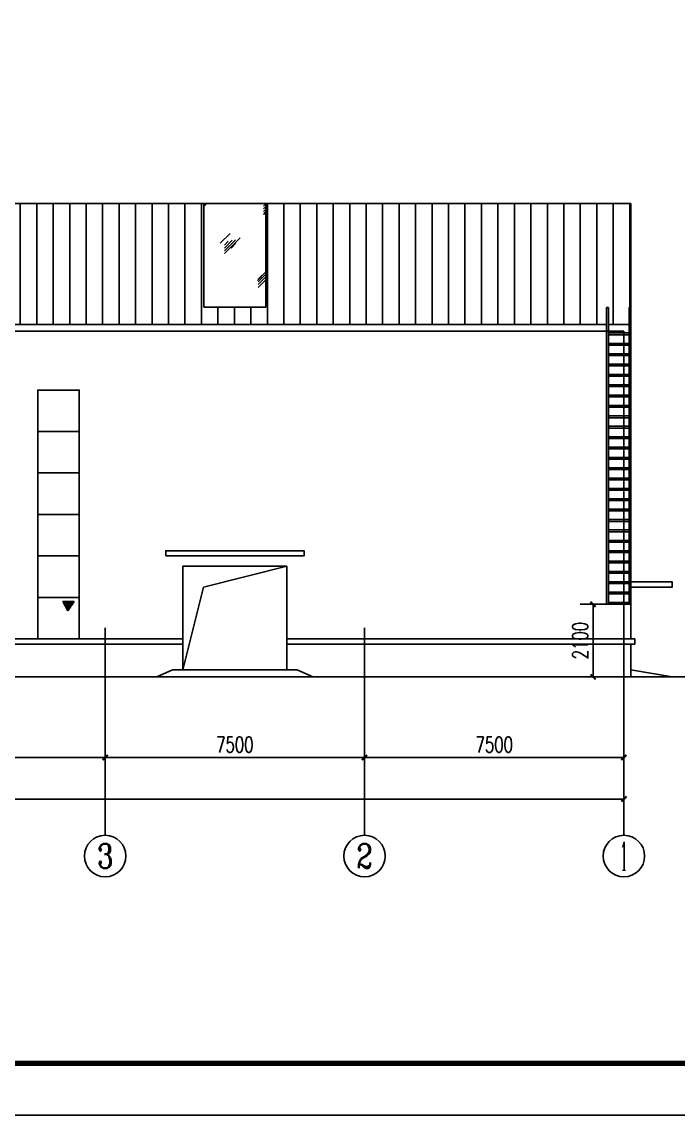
# Model space of a CAD drawing. Extents: x 962303 to 1579583, y -174742 to 224716.
# Drawn here: x 1541332 to 1560308, y -48742 to -17109 of the extents above; entities that cross this region are included whole.
import ezdxf
from ezdxf.enums import TextEntityAlignment as Align

# ---------------------------------------------------------------- set-up
doc = ezdxf.new("R2010")
doc.units = 0
doc.header["$LTSCALE"] = 1000
doc.header["$MEASUREMENT"] = 0
for name, color, linetype in [('3T_BAR', 7, 'Continuous'), ('AXIS', 3, 'Continuous'), ('AXIS_TEXT', 7, 'Continuous'), ('PUB_DIM', 3, 'Continuous'), ('PUB_TITLE', 4, 'Continuous')]:
    doc.layers.add(name, color=color, linetype=linetype)
doc.styles.add('_TCH_AXIS', font='COMPLEX', dxfattribs={"bigfont": 'GBCBIG'})
doc.styles.add('_TCH_DIM_T3', font='SIMPLEX', dxfattribs={"width": 0.705882, "bigfont": 'GBCBIG'})
doc.styles.add('COMPLEX', font='COMPLEX')
doc.dimstyles.new('_TCH_ARCH&&150', dxfattribs={"dimtxt": 446.25, "dimasz": 150, "dimexe": 375, "dimexo": 450, "dimgap": 150, "dimtad": 1, "dimdec": 0, "dimzin": 0, "dimdsep": 46, "dimtxsty": '_TCH_DIM_T3', "dimblk": 'ARCHTICK', "dimcen": 0.09, "dimclrt": 7, "dimazin": 2, "dimtfac": 1, "dimtdec": 0, "dimtix": 1, "dimtmove": 2, "dimatfit": 3, "dimfxl": 0, "dimtolj": 1, "dimtzin": 0, "dimarcsym": 0})

# ---------------------------------------------------------------- blocks, each defined once
blk = doc.blocks.new('_ArchTick')
at = {"color": 0, "linetype": 'ByBlock', "const_width": 0.4}
blk.add_lwpolyline([(-0.5, -0.5), (0.5, 0.5)], dxfattribs=at)
blk = doc.blocks.new('*D42')
at = {"layer": 'Defpoints', "color": 0}
for p in [(1557848, -33961), (1558781, -33961), (1558781, -36061)]:
    blk.add_point(p, dxfattribs=at)
at = {"layer": 'PUB_DIM', "color": 0, "lineweight": -2}
for p, q in [((1558331, -33961), (1557473, -33961)), ((1557848, -36061), (1557848, -33961)), ((1558331, -36061), (1557473, -36061))]:
    blk.add_line(p, q, dxfattribs=at)
at = {"layer": 'PUB_DIM', "color": 0, "lineweight": -2, "xscale": 150, "yscale": 150, "zscale": 150}
for p, rotation in [((1557848, -33961), 90), ((1557848, -36061), 270)]:
    blk.add_blockref('_ArchTick', p, dxfattribs=dict(at, rotation=rotation))
at = {"layer": 'PUB_DIM', "color": 7, "insert": (1557474, -35011), "char_height": 446.2, "attachment_point": 5, "rotation": 90, "style": '_TCH_DIM_T3'}
blk.add_mtext('\\A1;2100', dxfattribs=at)
blk = doc.blocks.new('*D804')
at = {"layer": 'AXIS', "color": 0, "lineweight": -2}
for p, q in [((1551240, -35095), (1551240, -38770)), ((1558740, -35095), (1558740, -38770)), ((1551240, -38395), (1558740, -38395))]:
    blk.add_line(p, q, dxfattribs=at)
at = {"layer": 'Defpoints', "color": 0}
for p in [(1551240, -34645), (1558740, -34645), (1558740, -38395)]:
    blk.add_point(p, dxfattribs=at)
at = {"layer": 'AXIS', "color": 0, "lineweight": -2, "xscale": 150, "yscale": 150, "zscale": 150, "rotation": 180}
blk.add_blockref('_ArchTick', (1551240, -38395), dxfattribs=at)
at = {"layer": 'AXIS', "color": 0, "lineweight": -2, "xscale": 150, "yscale": 150, "zscale": 150}
blk.add_blockref('_ArchTick', (1558740, -38395), dxfattribs=at)
at = {"layer": 'AXIS', "color": 7, "insert": (1554990, -38022), "char_height": 446.2, "attachment_point": 5, "style": '_TCH_DIM_T3'}
blk.add_mtext('\\A1;7500', dxfattribs=at)
blk = doc.blocks.new('*D805')
at = {"layer": 'AXIS', "color": 0, "lineweight": -2}
for p, q in [((1543740, -35095), (1543740, -38770)), ((1551240, -35095), (1551240, -38770)), ((1543740, -38395), (1551240, -38395))]:
    blk.add_line(p, q, dxfattribs=at)
at = {"layer": 'Defpoints', "color": 0}
for p in [(1543740, -34645), (1551240, -34645), (1551240, -38395)]:
    blk.add_point(p, dxfattribs=at)
at = {"layer": 'AXIS', "color": 0, "lineweight": -2, "xscale": 150, "yscale": 150, "zscale": 150, "rotation": 180}
blk.add_blockref('_ArchTick', (1543740, -38395), dxfattribs=at)
at = {"layer": 'AXIS', "color": 0, "lineweight": -2, "xscale": 150, "yscale": 150, "zscale": 150}
blk.add_blockref('_ArchTick', (1551240, -38395), dxfattribs=at)
at = {"layer": 'AXIS', "color": 7, "insert": (1547490, -38022), "char_height": 446.2, "attachment_point": 5, "style": '_TCH_DIM_T3'}
blk.add_mtext('\\A1;7500', dxfattribs=at)
blk = doc.blocks.new('*D806')
at = {"layer": 'AXIS', "color": 0, "lineweight": -2}
for p, q in [((1536240, -35095), (1536240, -38770)), ((1543740, -35095), (1543740, -38770)), ((1536240, -38395), (1543740, -38395))]:
    blk.add_line(p, q, dxfattribs=at)
at = {"layer": 'Defpoints', "color": 0}
for p in [(1536240, -34645), (1543740, -34645), (1543740, -38395)]:
    blk.add_point(p, dxfattribs=at)
at = {"layer": 'AXIS', "color": 0, "lineweight": -2, "xscale": 150, "yscale": 150, "zscale": 150, "rotation": 180}
blk.add_blockref('_ArchTick', (1536240, -38395), dxfattribs=at)
at = {"layer": 'AXIS', "color": 0, "lineweight": -2, "xscale": 150, "yscale": 150, "zscale": 150}
blk.add_blockref('_ArchTick', (1543740, -38395), dxfattribs=at)
at = {"layer": 'AXIS', "color": 7, "insert": (1539990, -38022), "char_height": 446.2, "attachment_point": 5, "style": '_TCH_DIM_T3'}
blk.add_mtext('\\A1;7500', dxfattribs=at)
blk = doc.blocks.new('*D832')
at = {"layer": 'AXIS', "color": 0, "lineweight": -2}
for p, q in [((1348740, -35095), (1348740, -39970)), ((1558740, -35095), (1558740, -39970)), ((1348740, -39595), (1558740, -39595))]:
    blk.add_line(p, q, dxfattribs=at)
at = {"layer": 'Defpoints', "color": 0}
for p in [(1348740, -34645), (1558740, -34645), (1558740, -39595)]:
    blk.add_point(p, dxfattribs=at)
at = {"layer": 'AXIS', "color": 0, "lineweight": -2, "xscale": 150, "yscale": 150, "zscale": 150, "rotation": 180}
blk.add_blockref('_ArchTick', (1348740, -39595), dxfattribs=at)
at = {"layer": 'AXIS', "color": 0, "lineweight": -2, "xscale": 150, "yscale": 150, "zscale": 150}
blk.add_blockref('_ArchTick', (1558740, -39595), dxfattribs=at)
at = {"layer": 'AXIS', "color": 7, "insert": (1453740, -39222), "char_height": 446.2, "attachment_point": 5, "style": '_TCH_DIM_T3'}
blk.add_mtext('\\A1;210000', dxfattribs=at)
blk = doc.blocks.new('_AXISO')
blk.add_circle((0, 0), 0.5)
at = {"layer": 'AXIS_TEXT', "style": 'COMPLEX', "width": 1.041667}
blk.add_attdef('A', text='', height=0.56, dxfattribs=at).set_placement((-0.25, -0.28), (0.25, -0.28), align=Align.FIT)

msp = doc.modelspace()

# ---------------------------------------------------------------- hatches: boundary and pattern name
h = msp.add_hatch()
h.set_pattern_fill('LINE', color=251, scale=500, angle=90, style=0)
h.set_pattern_definition([(90, (354946.84, 24657.04), (-476.25, 3e-14), [])])
h.paths.add_polyline_path([(1488390.2, -25861.4), (1558940.2, -25861.4), (1558940.2, -22361.4), (1548390.2, -22361.4), (1548390.2, -25361.4), (1546590.2, -25361.4), (1546590.2, -22361.4), (1540890.2, -22361.4), (1540890.2, -25361.4), (1539090.2, -25361.4), (1539090.2, -22361.4), (1533390.2, -22361.4), (1533390.2, -25361.4), (1531590.2, -25361.4), (1531590.2, -22361.4), (1525890.2, -22361.4), (1525890.2, -25361.4), (1524090.2, -25361.4), (1524090.2, -22361.4), (1518390.2, -22361.4), (1518390.2, -25361.4), (1516590.2, -25361.4), (1516590.2, -22361.4), (1510890.2, -22361.4), (1510890.2, -25361.4), (1509090.2, -25361.4), (1509090.2, -22361.4), (1503390.2, -22361.4), (1503390.2, -25361.4), (1501590.2, -25361.4), (1501590.2, -22361.4), (1495890.2, -22361.4), (1495890.2, -25361.4), (1494090.2, -25361.4), (1494090.2, -22361.4), (1488390.2, -22361.4), (1488390.2, -25361.4), (1486590.2, -25361.4), (1486590.2, -22361.4), (1480890.2, -22361.4), (1480890.2, -25361.4), (1479090.2, -25361.4), (1479090.2, -22361.4), (1473390.2, -22361.4), (1473390.2, -25361.4), (1471590.2, -25361.4), (1471590.2, -22361.4), (1465890.2, -22361.4), (1465890.2, -25361.4), (1464090.2, -25361.4), (1464090.2, -22361.4), (1458390.2, -22361.4), (1458390.2, -25361.4), (1456590.2, -25361.4), (1456590.2, -22361.4), (1450890.2, -22361.4), (1450890.2, -25361.4), (1449090.2, -25361.4), (1449090.2, -22361.4), (1443390.2, -22361.4), (1443390.2, -25361.4), (1441590.2, -25361.4), (1441590.2, -22361.4), (1435890.2, -22361.4), (1435890.2, -25361.4), (1434090.2, -25361.4), (1434090.2, -22361.4), (1428390.2, -22361.4), (1428390.2, -25361.4), (1426590.2, -25361.4), (1426590.2, -22361.4), (1420890.2, -22361.4), (1420890.2, -25361.4), (1419090.2, -25361.4), (1419090.2, -22361.4), (1413390.2, -22361.4), (1413390.2, -25361.4), (1411590.2, -25361.4), (1411590.2, -22361.4), (1405890.2, -22361.4), (1405890.2, -25361.4), (1404090.2, -25361.4), (1404090.2, -22361.4), (1398390.2, -22361.4), (1398390.2, -25361.4), (1396590.2, -25361.4), (1396590.2, -22361.4), (1390890.2, -22361.4), (1390890.2, -25361.4), (1389090.2, -25361.4), (1389090.2, -22361.4), (1383390.2, -22361.4), (1383390.2, -25361.4), (1381590.2, -25361.4), (1381590.2, -22361.4), (1375890.2, -22361.4), (1375890.2, -25361.4), (1374090.2, -25361.4), (1374090.2, -22361.4), (1368390.2, -22361.4), (1368390.2, -25361.4), (1366590.2, -25361.4), (1366590.2, -22361.4), (1360890.2, -22361.4), (1360890.2, -25361.4), (1359090.2, -25361.4), (1359090.2, -22361.4), (1353390.2, -22361.4), (1353390.2, -25361.4), (1351590.2, -25361.4), (1351590.2, -22361.4), (1348540.2, -22361.4), (1348540.2, -25861.4)])
h = msp.add_hatch()
h.set_pattern_fill('玻璃1', color=4, scale=200, style=0)
h.set_pattern_definition([(45, (935294.7, 24737), (-979.767, 979.767), [448, -1152]), (45, (935486.7, 24817), (-979.767, 979.767), [192, -1408]), (45, (935294.7, 24817), (-979.767, 979.767), [320, -1280]), (45, (935390.7, 24737), (1074.8023, -1074.8023), [400, -1200]), (45, (935294.7, 24657), (-979.767, 979.767), [640, -960]), (45, (935294.7, 24897), (-979.767, 979.767), [160, -1440])])
h.paths.add_polyline_path([(1548390.2, -22361.4), (1546590.2, -22361.4), (1546590.2, -25361.4), (1548390.2, -25361.4)])
h = msp.add_hatch()
h.set_pattern_fill('ANSI31', color=1, scale=20, style=0)
h.set_pattern_definition([(45, (1048027.216, 352230.543), (-22.4506403, 22.4506403), [])])
h.paths.add_polyline_path([(1542842.7, -33879.6), (1542511.3, -33879.6), (1542661.4, -34147.9)])

# ---------------------------------------------------------------- linework, layer by layer
for p, q in [((1348540.2, -22361.4), (1558940.2, -22361.4)), ((1546590.2, -22361.4), (1546590.2, -25361.4)), ((1548390.2, -22361.4), (1548390.2, -25361.4)), ((1558940.2, -34961.4), (1558940.2, -22361.4)), ((1546590.2, -25361.4), (1548390.2, -25361.4)), ((1488390.2, -25861.4), (1558240.2, -25861.4)), ((1558890.2, -25861.4), (1558290.2, -25861.4)), ((1348740.2, -26061.4), (1558740.2, -26061.4)), ((1558740.2, -34961.4), (1558740.2, -26061.4)), ((1546581.8, -33463.9), (1548990.2, -32861.4)), ((1545990.2, -35861.4), (1546581.8, -33463.9)), ((1545990.2, -34961.4), (1511490.2, -34961.4)), ((1545990.2, -35111.4), (1511490.2, -35111.4)), ((1559060.2, -34961.4), (1548990.2, -34961.4)), ((1559060.2, -35111.4), (1548990.2, -35111.4)), ((1558940.2, -36061.4), (1558940.2, -35111.4)), ((1559060.2, -35111.4), (1559060.2, -34961.4)), ((1545690.2, -35861.4), (1545231.4, -36061.4)), ((1545990.2, -35861.4), (1545690.2, -35861.4)), ((1548990.2, -35861.4), (1549290.2, -35861.4)), ((1549290.2, -35861.4), (1549749.1, -36061.4)), ((1560140.2, -36061.4), (1558940.2, -35861.4)), ((1341633.2, -36061.4), (1564786.8, -36061.4))]:
    msp.add_line(p, q)
at = {"color": 4}
for p, q in [((1542990.2, -27761.4), (1541790.2, -27761.4)), ((1541790.2, -27761.4), (1541790.2, -34961.4)), ((1542990.2, -34961.4), (1542990.2, -27761.4)), ((1541790.2, -28961.4), (1542990.2, -28961.4)), ((1541790.2, -30161.4), (1542990.2, -30161.4)), ((1541790.2, -31361.4), (1542990.2, -31361.4)), ((1541790.2, -32561.4), (1542990.2, -32561.4)), ((1541790.2, -33761.4), (1542990.2, -33761.4)), ((1541790.2, -34961.4), (1542990.2, -34961.4))]:
    msp.add_line(p, q, dxfattribs=at)
at = {"color": 1}
for p, q in [((1542511.3, -33879.6), (1542842.7, -33879.6)), ((1542661.4, -34147.9), (1542511.3, -33879.6)), ((1542842.7, -33879.6), (1542661.4, -34147.9))]:
    msp.add_line(p, q, dxfattribs=at)
at = {"color": 4}
msp.add_lwpolyline([(1541790.2, -34961.4), (1542990.2, -34961.4), (1542990.2, -27761.4), (1541790.2, -27761.4)], close=True, dxfattribs=at)
for points in [[(1545490.2, -32561.4), (1549490.2, -32561.4), (1549490.2, -32411.4), (1545490.2, -32411.4)], [(1545990.2, -35861.4), (1548990.2, -35861.4), (1548990.2, -32861.4), (1545990.2, -32861.4)]]:
    msp.add_lwpolyline(points, close=True)
msp.add_lwpolyline([(1558940.2, -33311.4), (1560140.2, -33311.4), (1560140.2, -33461.4), (1558940.2, -33461.4)])
at = {"layer": '3T_BAR', "color": 6}
for p, q in [((1558240.2, -25372.4), (1558290.2, -25372.4)), ((1558240.2, -33961.4), (1558240.2, -25372.4)), ((1558290.2, -33961.4), (1558290.2, -25372.4)), ((1558890.2, -25372.4), (1558940.2, -25372.4)), ((1558890.2, -29661.4), (1558890.2, -25372.4)), ((1558290.2, -26111.4), (1558890.2, -26111.4)), ((1558290.2, -26161.4), (1558890.2, -26161.4)), ((1558290.2, -26411.4), (1558890.2, -26411.4)), ((1558290.2, -26461.4), (1558890.2, -26461.4)), ((1558290.2, -26711.4), (1558890.2, -26711.4)), ((1558290.2, -26761.4), (1558890.2, -26761.4)), ((1558290.2, -27011.4), (1558890.2, -27011.4)), ((1558290.2, -27061.4), (1558890.2, -27061.4)), ((1558290.2, -27311.4), (1558890.2, -27311.4)), ((1558290.2, -27361.4), (1558890.2, -27361.4)), ((1558290.2, -27611.4), (1558890.2, -27611.4)), ((1558290.2, -27661.4), (1558890.2, -27661.4)), ((1558290.2, -27911.4), (1558890.2, -27911.4)), ((1558290.2, -27961.4), (1558890.2, -27961.4)), ((1558290.2, -28211.4), (1558890.2, -28211.4)), ((1558290.2, -28261.4), (1558890.2, -28261.4)), ((1558290.2, -28511.4), (1558890.2, -28511.4)), ((1558290.2, -28561.4), (1558890.2, -28561.4)), ((1558290.2, -28811.4), (1558890.2, -28811.4)), ((1558290.2, -28861.4), (1558890.2, -28861.4)), ((1558290.2, -29111.4), (1558890.2, -29111.4)), ((1558290.2, -29161.4), (1558890.2, -29161.4)), ((1558290.2, -29411.4), (1558890.2, -29411.4)), ((1558290.2, -29461.4), (1558890.2, -29461.4)), ((1558290.2, -29711.4), (1558890.2, -29711.4)), ((1558890.2, -33961.4), (1558890.2, -29661.4)), ((1558290.2, -29761.4), (1558890.2, -29761.4)), ((1558290.2, -30011.4), (1558890.2, -30011.4)), ((1558290.2, -30061.4), (1558890.2, -30061.4)), ((1558290.2, -30311.4), (1558890.2, -30311.4)), ((1558290.2, -30361.4), (1558890.2, -30361.4)), ((1558290.2, -30611.4), (1558890.2, -30611.4)), ((1558290.2, -30661.4), (1558890.2, -30661.4)), ((1558290.2, -30911.4), (1558890.2, -30911.4)), ((1558290.2, -30961.4), (1558890.2, -30961.4)), ((1558290.2, -31211.4), (1558890.2, -31211.4)), ((1558290.2, -31261.4), (1558890.2, -31261.4)), ((1558290.2, -31511.4), (1558890.2, -31511.4)), ((1558290.2, -31561.4), (1558890.2, -31561.4)), ((1558290.2, -31811.4), (1558890.2, -31811.4)), ((1558290.2, -31861.4), (1558890.2, -31861.4)), ((1558290.2, -32111.4), (1558890.2, -32111.4)), ((1558290.2, -32161.4), (1558890.2, -32161.4)), ((1558290.2, -32411.4), (1558890.2, -32411.4)), ((1558290.2, -32461.4), (1558890.2, -32461.4)), ((1558290.2, -32711.4), (1558890.2, -32711.4)), ((1558290.2, -32761.4), (1558890.2, -32761.4)), ((1558290.2, -33011.4), (1558890.2, -33011.4)), ((1558290.2, -33061.4), (1558890.2, -33061.4)), ((1558290.2, -33311.4), (1558890.2, -33311.4)), ((1558290.2, -33361.4), (1558890.2, -33361.4)), ((1558290.2, -33611.4), (1558890.2, -33611.4)), ((1558290.2, -33661.4), (1558890.2, -33661.4)), ((1558240.2, -33961.4), (1558940.2, -33961.4)), ((1558290.2, -33911.4), (1558890.2, -33911.4))]:
    msp.add_line(p, q, dxfattribs=at)
at = {"layer": 'AXIS'}
for p, q in [((1543740.2, -34645.1), (1543740.2, -40645.1)), ((1551240.2, -34645.1), (1551240.2, -40645.1)), ((1558740.2, -34645.1), (1558740.2, -40645.1))]:
    msp.add_line(p, q, dxfattribs=at)
at = {"layer": 'PUB_TITLE'}
msp.add_lwpolyline([(1334333.3, -48741.9), (1579583.3, -48741.9), (1579583.3, 14258.1), (1334333.3, 14258.1)], close=True, dxfattribs=at)
at = {"layer": 'PUB_TITLE', "const_width": 150}
msp.add_lwpolyline([(1338083.3, -47241.9), (1578083.3, -47241.9), (1578083.3, 12758.1), (1338083.3, 12758.1)], close=True, dxfattribs=at)

# ---------------------------------------------------------------- block references
at = {"layer": 'AXIS'}
ref = msp.add_blockref('_AXISO', (1543740.2, -41245.1), dxfattribs=dict(at, xscale=1200, yscale=1200, zscale=1200))
ref.add_attrib('A', '3', dxfattribs={"layer": 'AXIS_TEXT', "height": 698.9, "style": '_TCH_AXIS'}).set_placement((1543507.3, -41594.6), (1543973.2, -41594.6), align=Align.FIT)
ref = msp.add_blockref('_AXISO', (1551240.2, -41245.1), dxfattribs=dict(at, xscale=1200, yscale=1200, zscale=1200))
ref.add_attrib('A', '2', dxfattribs={"layer": 'AXIS_TEXT', "height": 698.9, "style": '_TCH_AXIS'}).set_placement((1551007.3, -41594.6), (1551473.2, -41594.6), align=Align.FIT)
ref = msp.add_blockref('_AXISO', (1558740.2, -41245.1), dxfattribs=dict(at, xscale=1200, yscale=1200, zscale=1200))
ref.add_attrib('A', '1', dxfattribs={"layer": 'AXIS_TEXT', "height": 817.2, "style": '_TCH_AXIS', "width": 0.555556}).set_placement((1558642.9, -41653.7), (1558837.5, -41653.7), align=Align.FIT)

# ---------------------------------------------------------------- dimensions: what is measured, and where the dimension line sits
for p1, p2, distance, picture, middle in [((1348740.2, -34645.1), (1558740.2, -34645.1), -4950, '*D832', (1453740.2, -39222)), ((1536240.2, -34645.1), (1543740.2, -34645.1), -3750, '*D806', (1539990.2, -38022)), ((1543740.2, -34645.1), (1551240.2, -34645.1), -3750, '*D805', (1547490.2, -38022)), ((1551240.2, -34645.1), (1558740.2, -34645.1), -3750, '*D804', (1554990.2, -38022))]:
    dim = msp.add_aligned_dim(p1=p1, p2=p2, distance=distance, dimstyle='_TCH_ARCH&&150', dxfattribs=at)
    dim.commit()
    dim.dimension.update_dxf_attribs({"geometry": picture, "text_midpoint": middle})
at = {"layer": 'PUB_DIM'}
dim = msp.add_aligned_dim(p1=(1558780.9, -36061.4), p2=(1558780.9, -33961.4), distance=933.4, dimstyle='_TCH_ARCH&&150', dxfattribs=at)
dim.commit()
dim.dimension.update_dxf_attribs({"geometry": '*D42', "text_midpoint": (1557474.4, -35011.4)})

doc.saveas('drawing.dxf')
